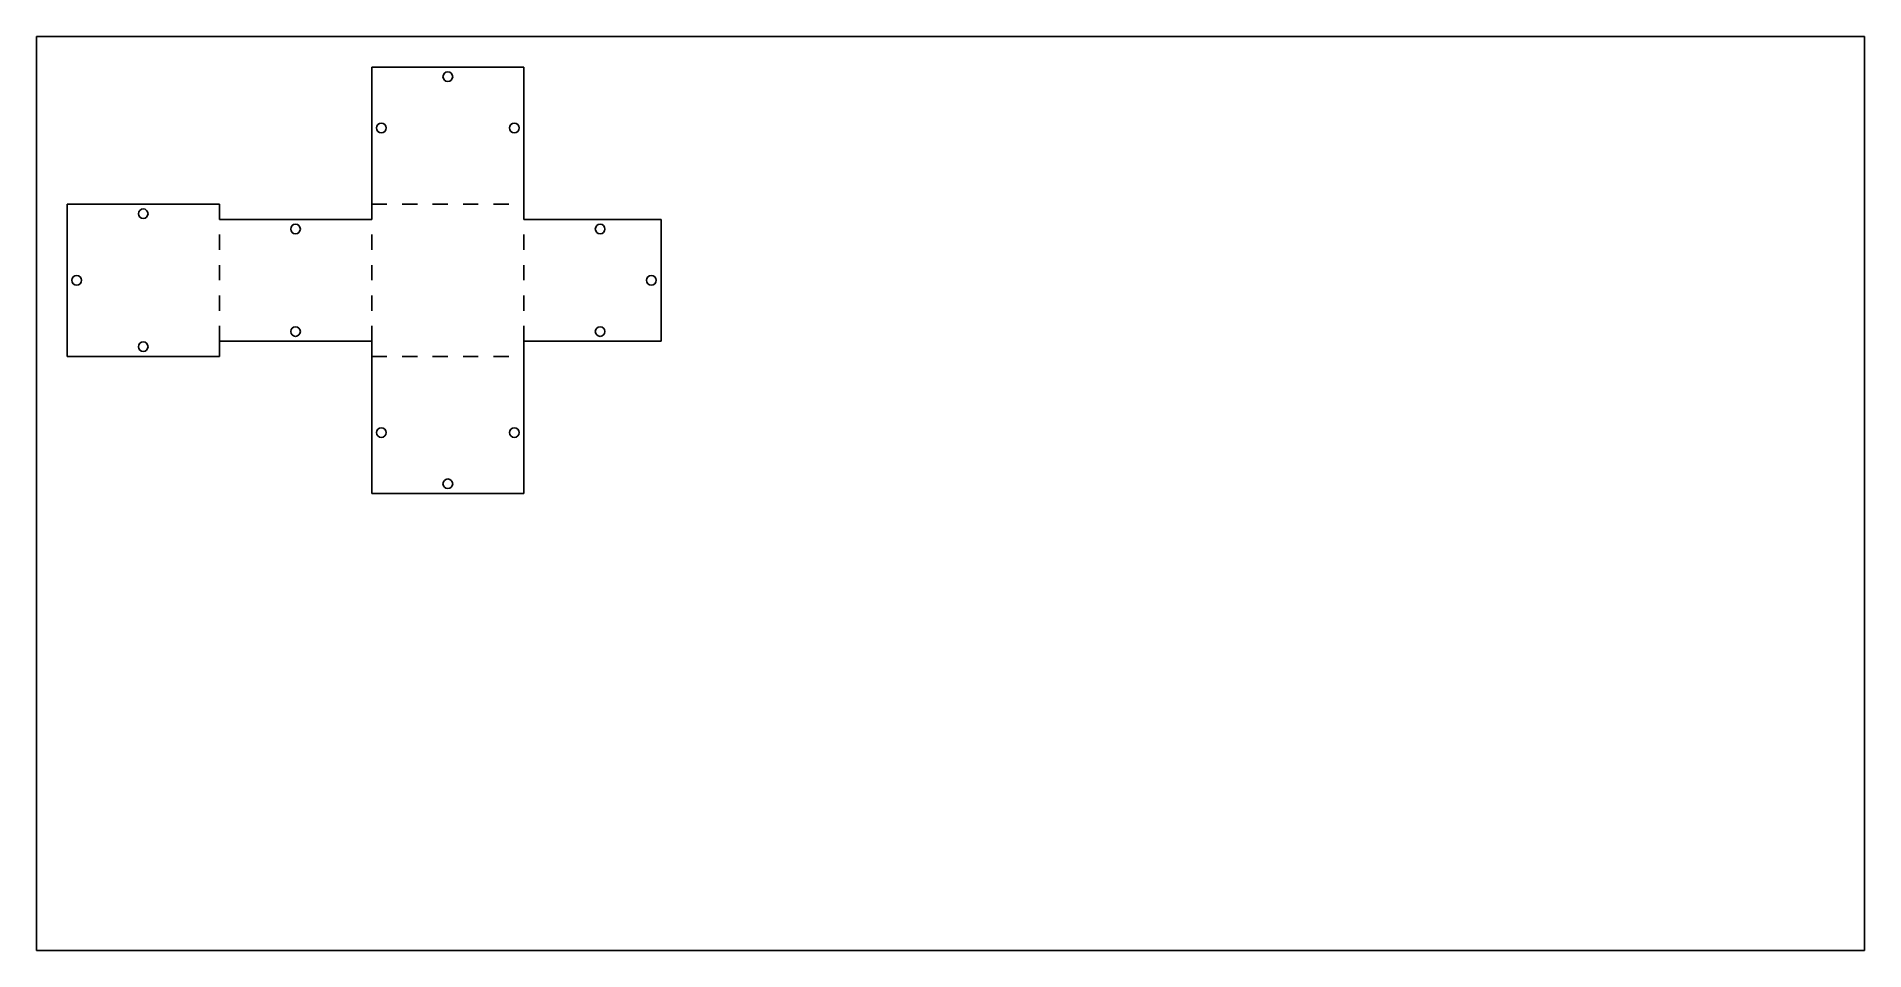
# Model space of a CAD drawing. Header units: metres. Extents: x 0 to 600, y 0 to 300.
import ezdxf

# ---------------------------------------------------------------- set-up
doc = ezdxf.new("R2010")
doc.units = ezdxf.units.M

msp = doc.modelspace()

# ---------------------------------------------------------------- linework, layer by layer
at = {"layer": '1'}
for p, q in [((110, 240), (110, 290)), ((110, 290), (160, 290)), ((133.877468, 287.947532), (134.39249, 288.291659)), ((134.39249, 288.291659), (135, 288.4125)), ((135, 288.4125), (135.60751, 288.291659)), ((135.60751, 288.291659), (136.122532, 287.947532)), ((160, 290), (160, 240)), ((133.4125, 286.825), (133.533341, 287.43251)), ((133.533341, 286.21749), (133.4125, 286.825)), ((133.533341, 287.43251), (133.877468, 287.947532)), ((133.877468, 285.702468), (133.533341, 286.21749)), ((134.39249, 285.358341), (133.877468, 285.702468)), ((135, 285.2375), (134.39249, 285.358341)), ((135.60751, 285.358341), (135, 285.2375)), ((136.122532, 285.702468), (135.60751, 285.358341)), ((136.122532, 287.947532), (136.466659, 287.43251)), ((136.466659, 286.21749), (136.122532, 285.702468)), ((136.466659, 287.43251), (136.5875, 286.825)), ((136.5875, 286.825), (136.466659, 286.21749)), ((111.5875, 270), (111.708341, 270.60751)), ((111.708341, 269.39249), (111.5875, 270)), ((111.708341, 270.60751), (112.052468, 271.122532)), ((112.052468, 271.122532), (112.56749, 271.466659)), ((112.56749, 271.466659), (113.175, 271.5875)), ((113.175, 271.5875), (113.78251, 271.466659)), ((113.78251, 271.466659), (114.297532, 271.122532)), ((114.297532, 271.122532), (114.641659, 270.60751)), ((114.641659, 270.60751), (114.7625, 270)), ((114.7625, 270), (114.641659, 269.39249)), ((155.2375, 270), (155.358341, 270.60751)), ((155.358341, 269.39249), (155.2375, 270)), ((155.358341, 270.60751), (155.702468, 271.122532)), ((155.702468, 271.122532), (156.21749, 271.466659)), ((156.21749, 271.466659), (156.825, 271.5875)), ((156.825, 271.5875), (157.43251, 271.466659)), ((157.43251, 271.466659), (157.947532, 271.122532)), ((157.947532, 271.122532), (158.291659, 270.60751)), ((158.291659, 270.60751), (158.4125, 270)), ((158.4125, 270), (158.291659, 269.39249)), ((112.052468, 268.877468), (111.708341, 269.39249)), ((112.56749, 268.533341), (112.052468, 268.877468)), ((113.175, 268.4125), (112.56749, 268.533341)), ((113.78251, 268.533341), (113.175, 268.4125)), ((114.297532, 268.877468), (113.78251, 268.533341)), ((114.641659, 269.39249), (114.297532, 268.877468)), ((155.702468, 268.877468), (155.358341, 269.39249)), ((156.21749, 268.533341), (155.702468, 268.877468)), ((156.825, 268.4125), (156.21749, 268.533341)), ((157.43251, 268.533341), (156.825, 268.4125)), ((157.947532, 268.877468), (157.43251, 268.533341)), ((158.291659, 269.39249), (157.947532, 268.877468)), ((10, 195), (10, 245)), ((10, 245), (60, 245)), ((33.4125, 241.825), (33.533341, 242.43251)), ((33.533341, 241.21749), (33.4125, 241.825)), ((33.533341, 242.43251), (33.877468, 242.947532)), ((33.877468, 240.702468), (33.533341, 241.21749)), ((33.877468, 242.947532), (34.39249, 243.291659)), ((34.39249, 240.358341), (33.877468, 240.702468)), ((34.39249, 243.291659), (35, 243.4125)), ((35, 240.2375), (34.39249, 240.358341)), ((35, 243.4125), (35.60751, 243.291659)), ((35.60751, 240.358341), (35, 240.2375)), ((35.60751, 243.291659), (36.122532, 242.947532)), ((36.122532, 240.702468), (35.60751, 240.358341)), ((36.122532, 242.947532), (36.466659, 242.43251)), ((36.466659, 241.21749), (36.122532, 240.702468)), ((36.466659, 242.43251), (36.5875, 241.825)), ((36.5875, 241.825), (36.466659, 241.21749)), ((60, 245), (60, 240)), ((60, 240), (110, 240)), ((160, 240), (205, 240)), ((205, 240), (205, 200)), ((83.4125, 236.825), (83.533341, 237.43251)), ((83.533341, 236.21749), (83.4125, 236.825)), ((83.533341, 237.43251), (83.877468, 237.947532)), ((83.877468, 235.702468), (83.533341, 236.21749)), ((83.877468, 237.947532), (84.39249, 238.291659)), ((84.39249, 235.358341), (83.877468, 235.702468)), ((84.39249, 238.291659), (85, 238.4125)), ((85, 235.2375), (84.39249, 235.358341)), ((85, 238.4125), (85.60751, 238.291659)), ((85.60751, 235.358341), (85, 235.2375)), ((85.60751, 238.291659), (86.122532, 237.947532)), ((86.122532, 235.702468), (85.60751, 235.358341)), ((86.122532, 237.947532), (86.466659, 237.43251)), ((86.466659, 236.21749), (86.122532, 235.702468)), ((86.466659, 237.43251), (86.5875, 236.825)), ((86.5875, 236.825), (86.466659, 236.21749)), ((183.4125, 236.825), (183.533341, 237.43251)), ((183.533341, 236.21749), (183.4125, 236.825)), ((183.533341, 237.43251), (183.877468, 237.947532)), ((183.877468, 235.702468), (183.533341, 236.21749)), ((183.877468, 237.947532), (184.39249, 238.291659)), ((184.39249, 235.358341), (183.877468, 235.702468)), ((184.39249, 238.291659), (185, 238.4125)), ((185, 235.2375), (184.39249, 235.358341)), ((185, 238.4125), (185.60751, 238.291659)), ((185.60751, 235.358341), (185, 235.2375)), ((185.60751, 238.291659), (186.122532, 237.947532)), ((186.122532, 235.702468), (185.60751, 235.358341)), ((186.122532, 237.947532), (186.466659, 237.43251)), ((186.466659, 236.21749), (186.122532, 235.702468)), ((186.466659, 237.43251), (186.5875, 236.825)), ((186.5875, 236.825), (186.466659, 236.21749)), ((11.5875, 220), (11.708341, 220.60751)), ((11.708341, 219.39249), (11.5875, 220)), ((11.708341, 220.60751), (12.052468, 221.122532)), ((12.052468, 218.877468), (11.708341, 219.39249)), ((12.052468, 221.122532), (12.56749, 221.466659)), ((12.56749, 218.533341), (12.052468, 218.877468)), ((12.56749, 221.466659), (13.175, 221.5875)), ((13.175, 218.4125), (12.56749, 218.533341)), ((13.175, 221.5875), (13.78251, 221.466659)), ((13.78251, 218.533341), (13.175, 218.4125)), ((13.78251, 221.466659), (14.297532, 221.122532)), ((14.297532, 218.877468), (13.78251, 218.533341)), ((14.297532, 221.122532), (14.641659, 220.60751)), ((14.641659, 219.39249), (14.297532, 218.877468)), ((14.641659, 220.60751), (14.7625, 220)), ((14.7625, 220), (14.641659, 219.39249)), ((200.2375, 220), (200.358341, 220.60751)), ((200.358341, 219.39249), (200.2375, 220)), ((200.358341, 220.60751), (200.702468, 221.122532)), ((200.702468, 218.877468), (200.358341, 219.39249)), ((200.702468, 221.122532), (201.21749, 221.466659)), ((201.21749, 218.533341), (200.702468, 218.877468)), ((201.21749, 221.466659), (201.825, 221.5875)), ((201.825, 218.4125), (201.21749, 218.533341)), ((201.825, 221.5875), (202.43251, 221.466659)), ((202.43251, 218.533341), (201.825, 218.4125)), ((202.43251, 221.466659), (202.947532, 221.122532)), ((202.947532, 218.877468), (202.43251, 218.533341)), ((202.947532, 221.122532), (203.291659, 220.60751)), ((203.291659, 219.39249), (202.947532, 218.877468)), ((203.291659, 220.60751), (203.4125, 220)), ((203.4125, 220), (203.291659, 219.39249)), ((83.533341, 203.78251), (83.877468, 204.297532)), ((83.877468, 204.297532), (84.39249, 204.641659)), ((84.39249, 204.641659), (85, 204.7625)), ((85, 204.7625), (85.60751, 204.641659)), ((85.60751, 204.641659), (86.122532, 204.297532)), ((86.122532, 204.297532), (86.466659, 203.78251)), ((183.533341, 203.78251), (183.877468, 204.297532)), ((183.877468, 204.297532), (184.39249, 204.641659)), ((184.39249, 204.641659), (185, 204.7625)), ((185, 204.7625), (185.60751, 204.641659)), ((185.60751, 204.641659), (186.122532, 204.297532)), ((186.122532, 204.297532), (186.466659, 203.78251)), ((33.4125, 198.175), (33.533341, 198.78251)), ((33.533341, 197.56749), (33.4125, 198.175)), ((33.533341, 198.78251), (33.877468, 199.297532)), ((33.877468, 199.297532), (34.39249, 199.641659)), ((34.39249, 199.641659), (35, 199.7625)), ((35, 199.7625), (35.60751, 199.641659)), ((35.60751, 199.641659), (36.122532, 199.297532)), ((36.122532, 199.297532), (36.466659, 198.78251)), ((36.466659, 198.78251), (36.5875, 198.175)), ((36.5875, 198.175), (36.466659, 197.56749)), ((110, 200), (60, 200)), ((60, 200), (60, 195)), ((83.4125, 203.175), (83.533341, 203.78251)), ((83.533341, 202.56749), (83.4125, 203.175)), ((83.877468, 202.052468), (83.533341, 202.56749)), ((84.39249, 201.708341), (83.877468, 202.052468)), ((85, 201.5875), (84.39249, 201.708341)), ((85.60751, 201.708341), (85, 201.5875)), ((86.122532, 202.052468), (85.60751, 201.708341)), ((86.466659, 202.56749), (86.122532, 202.052468)), ((86.466659, 203.78251), (86.5875, 203.175)), ((86.5875, 203.175), (86.466659, 202.56749)), ((110, 150), (110, 200)), ((205, 200), (160, 200)), ((160, 200), (160, 150)), ((183.4125, 203.175), (183.533341, 203.78251)), ((183.533341, 202.56749), (183.4125, 203.175)), ((183.877468, 202.052468), (183.533341, 202.56749)), ((184.39249, 201.708341), (183.877468, 202.052468)), ((185, 201.5875), (184.39249, 201.708341)), ((185.60751, 201.708341), (185, 201.5875)), ((186.122532, 202.052468), (185.60751, 201.708341)), ((186.466659, 202.56749), (186.122532, 202.052468)), ((186.466659, 203.78251), (186.5875, 203.175)), ((186.5875, 203.175), (186.466659, 202.56749)), ((60, 195), (10, 195)), ((33.877468, 197.052468), (33.533341, 197.56749)), ((34.39249, 196.708341), (33.877468, 197.052468)), ((35, 196.5875), (34.39249, 196.708341)), ((35.60751, 196.708341), (35, 196.5875)), ((36.122532, 197.052468), (35.60751, 196.708341)), ((36.466659, 197.56749), (36.122532, 197.052468)), ((111.5875, 170), (111.708341, 170.60751)), ((111.708341, 169.39249), (111.5875, 170)), ((111.708341, 170.60751), (112.052468, 171.122532)), ((112.052468, 168.877468), (111.708341, 169.39249)), ((112.052468, 171.122532), (112.56749, 171.466659)), ((112.56749, 168.533341), (112.052468, 168.877468)), ((112.56749, 171.466659), (113.175, 171.5875)), ((113.175, 168.4125), (112.56749, 168.533341)), ((113.175, 171.5875), (113.78251, 171.466659)), ((113.78251, 168.533341), (113.175, 168.4125)), ((113.78251, 171.466659), (114.297532, 171.122532)), ((114.297532, 168.877468), (113.78251, 168.533341)), ((114.297532, 171.122532), (114.641659, 170.60751)), ((114.641659, 169.39249), (114.297532, 168.877468)), ((114.641659, 170.60751), (114.7625, 170)), ((114.7625, 170), (114.641659, 169.39249)), ((155.2375, 170), (155.358341, 170.60751)), ((155.358341, 169.39249), (155.2375, 170)), ((155.358341, 170.60751), (155.702468, 171.122532)), ((155.702468, 168.877468), (155.358341, 169.39249)), ((155.702468, 171.122532), (156.21749, 171.466659)), ((156.21749, 168.533341), (155.702468, 168.877468)), ((156.21749, 171.466659), (156.825, 171.5875)), ((156.825, 168.4125), (156.21749, 168.533341)), ((156.825, 171.5875), (157.43251, 171.466659)), ((157.43251, 168.533341), (156.825, 168.4125)), ((157.43251, 171.466659), (157.947532, 171.122532)), ((157.947532, 168.877468), (157.43251, 168.533341)), ((157.947532, 171.122532), (158.291659, 170.60751)), ((158.291659, 169.39249), (157.947532, 168.877468)), ((158.291659, 170.60751), (158.4125, 170)), ((158.4125, 170), (158.291659, 169.39249)), ((160, 150), (110, 150)), ((133.4125, 153.175), (133.533341, 153.78251)), ((133.533341, 152.56749), (133.4125, 153.175)), ((133.533341, 153.78251), (133.877468, 154.297532)), ((133.877468, 152.052468), (133.533341, 152.56749)), ((133.877468, 154.297532), (134.39249, 154.641659)), ((134.39249, 151.708341), (133.877468, 152.052468)), ((134.39249, 154.641659), (135, 154.7625)), ((135, 151.5875), (134.39249, 151.708341)), ((135, 154.7625), (135.60751, 154.641659)), ((135.60751, 151.708341), (135, 151.5875)), ((135.60751, 154.641659), (136.122532, 154.297532)), ((136.122532, 152.052468), (135.60751, 151.708341)), ((136.122532, 154.297532), (136.466659, 153.78251)), ((136.466659, 152.56749), (136.122532, 152.052468)), ((136.466659, 153.78251), (136.5875, 153.175)), ((136.5875, 153.175), (136.466659, 152.56749))]:
    msp.add_line(p, q, dxfattribs=at)
at = {"layer": 'fold-line'}
for p, q in [((110, 245), (115, 245)), ((120, 245), (125, 245)), ((130, 245), (135, 245)), ((140, 245), (145, 245)), ((150, 245), (155, 245)), ((60, 230), (60, 235)), ((110, 230), (110, 235)), ((160, 230), (160, 235)), ((60, 220), (60, 225)), ((110, 220), (110, 225)), ((160, 220), (160, 225)), ((60, 210), (60, 215)), ((110, 210), (110, 215)), ((160, 210), (160, 215)), ((60, 200), (60, 205)), ((110, 200), (110, 205)), ((160, 200), (160, 205)), ((110, 195), (115, 195)), ((120, 195), (125, 195)), ((130, 195), (135, 195)), ((140, 195), (145, 195)), ((150, 195), (155, 195))]:
    msp.add_line(p, q, dxfattribs=at)
at = {"layer": 'sheet_boundary'}
for p, q in [((0, 300), (600, 300)), ((0, 0), (0, 300)), ((600, 300), (600, 0)), ((600, 0), (0, 0))]:
    msp.add_line(p, q, dxfattribs=at)

doc.saveas('drawing.dxf')
